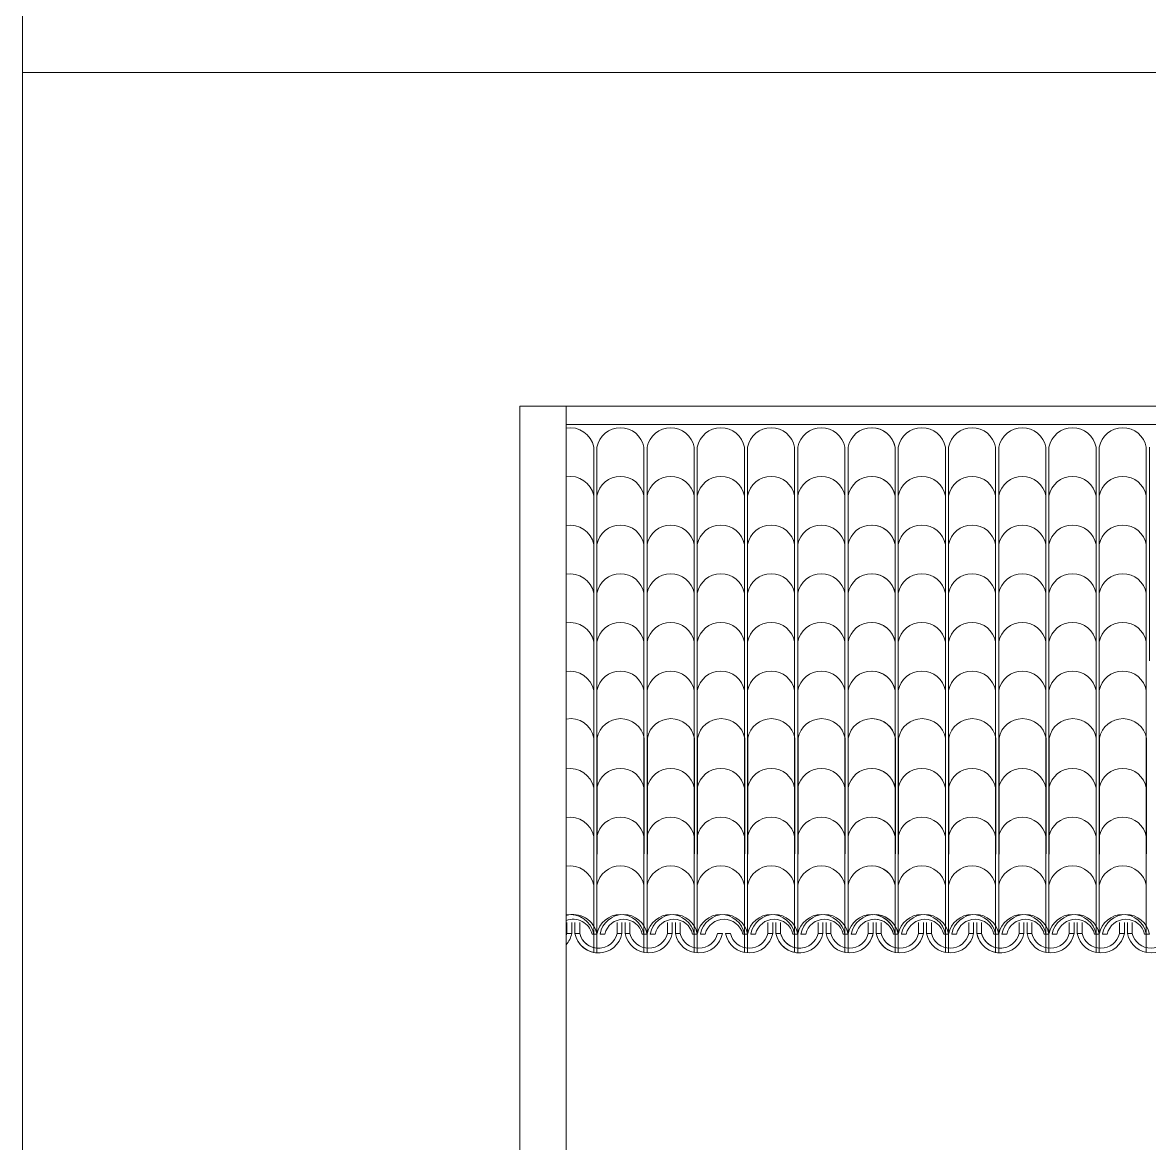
# Model space of a CAD drawing. Header units: millimetres. Extents: x 4595 to 4915, y 2085 to 2243.
# Drawn here: x 4652.585 to 4656.231, y 2155.557 to 2159.184 of the extents above; entities that cross this region are included whole.
import ezdxf

# ---------------------------------------------------------------- set-up
doc = ezdxf.new("R2010")
doc.units = ezdxf.units.MM
doc.header["$LTSCALE"] = 0.8
for name, color, linetype in [('COTAS', 7, 'Continuous'), ('PORTAS', 3, 'Continuous'), ('TEXTO0', 7, 'Continuous'), ('V5', 4, 'Continuous')]:
    doc.layers.add(name, color=color, linetype=linetype)

msp = doc.modelspace()

# ---------------------------------------------------------------- linework, layer by layer
at = {"color": 0, "lineweight": 13}
for p, q in [((4654.3463, 2156.237), (4654.3463, 2156.2721)), ((4654.3619, 2156.237), (4654.3619, 2156.2721)), ((4654.3721, 2156.237), (4654.3721, 2156.2721)), ((4654.3877, 2156.237), (4654.3877, 2156.2721)), ((4654.5089, 2156.237), (4654.5089, 2156.2721)), ((4654.5245, 2156.237), (4654.5245, 2156.2721)), ((4654.5346, 2156.237), (4654.5346, 2156.2721)), ((4654.5502, 2156.237), (4654.5502, 2156.2721)), ((4654.6715, 2156.237), (4654.6715, 2156.2721)), ((4654.6871, 2156.237), (4654.6871, 2156.2721)), ((4654.6972, 2156.237), (4654.6972, 2156.2721)), ((4654.7128, 2156.237), (4654.7128, 2156.2721)), ((4654.9966, 2156.237), (4654.9966, 2156.2721)), ((4655.0122, 2156.237), (4655.0122, 2156.2721)), ((4655.0224, 2156.237), (4655.0224, 2156.2721)), ((4655.0379, 2156.237), (4655.0379, 2156.2721)), ((4655.1592, 2156.237), (4655.1592, 2156.2721)), ((4655.1748, 2156.237), (4655.1748, 2156.2721)), ((4655.1849, 2156.237), (4655.1849, 2156.2721)), ((4655.2005, 2156.237), (4655.2005, 2156.2721)), ((4655.3217, 2156.237), (4655.3217, 2156.2721)), ((4655.3373, 2156.237), (4655.3373, 2156.2721)), ((4655.3373, 2156.237), (4655.3373, 2156.2721)), ((4655.3475, 2156.237), (4655.3475, 2156.2721)), ((4655.3475, 2156.237), (4655.3475, 2156.2721)), ((4655.3475, 2156.237), (4655.3475, 2156.2721)), ((4655.3631, 2156.237), (4655.3631, 2156.2721)), ((4655.3631, 2156.237), (4655.3631, 2156.2721)), ((4655.4843, 2156.237), (4655.4843, 2156.2721)), ((4655.4999, 2156.237), (4655.4999, 2156.2721)), ((4655.5101, 2156.237), (4655.5101, 2156.2721)), ((4655.5257, 2156.237), (4655.5257, 2156.2721)), ((4655.6469, 2156.237), (4655.6469, 2156.2721)), ((4655.6625, 2156.237), (4655.6625, 2156.2721)), ((4655.6726, 2156.237), (4655.6726, 2156.2721)), ((4655.6882, 2156.237), (4655.6882, 2156.2721)), ((4655.8095, 2156.237), (4655.8095, 2156.2721)), ((4655.825, 2156.237), (4655.825, 2156.2721)), ((4655.8352, 2156.237), (4655.8352, 2156.2721)), ((4655.8508, 2156.237), (4655.8508, 2156.2721)), ((4655.972, 2156.237), (4655.972, 2156.2721)), ((4655.9876, 2156.237), (4655.9876, 2156.2721)), ((4655.9978, 2156.237), (4655.9978, 2156.2721)), ((4656.0134, 2156.237), (4656.0134, 2156.2721)), ((4656.1346, 2156.237), (4656.1346, 2156.2721)), ((4656.1502, 2156.237), (4656.1502, 2156.2721)), ((4656.1603, 2156.237), (4656.1603, 2156.2721)), ((4656.1759, 2156.237), (4656.1759, 2156.2721))]:
    msp.add_line(p, q, dxfattribs=at)
at = {"color": 0, "lineweight": 13, "flags": 128}
for points in [[(4654.344, 2156.2783, -0.456258), (4654.4276, 2156.2349), (4654.4432, 2156.2349, 0.447294), (4654.344, 2156.2945, 0.447294)], [(4655.3339, 2156.2821, -0.385691), (4655.403, 2156.2349), (4655.4186, 2156.2349, 0.391396), (4655.3339, 2156.2975, 0.391396)], [(4654.344, 2156.2295, 0.031271), (4654.3463, 2156.237), (4654.3619, 2156.237, -0.133583), (4654.344, 2156.2004, -0.133583)], [(4654.4534, 2156.1741, -0.378735), (4654.3721, 2156.237), (4654.3877, 2156.237, 0.369975), (4654.4534, 2156.1894)], [(4655.1037, 2156.1741, -0.378735), (4655.0224, 2156.237), (4655.0379, 2156.237, 0.369975), (4655.1037, 2156.1894)], [(4655.3339, 2156.237), (4655.3373, 2156.237, -0.041548), (4655.3339, 2156.2246, -0.041548)], [(4655.4085, 2156.1755, -0.305037), (4655.3475, 2156.237), (4655.3631, 2156.237, 0.278942), (4655.4085, 2156.1911)], [(4655.754, 2156.1741, -0.378735), (4655.6726, 2156.237), (4655.6882, 2156.237, 0.369975), (4655.754, 2156.1894)]]:
    msp.add_lwpolyline(points, format="xyb", dxfattribs=at)
for points in [[(4654.4534, 2156.2349), (4654.4689, 2156.2349, -0.788263), (4654.5902, 2156.2349), (4654.6058, 2156.2349, 0.827036)], [(4654.6159, 2156.2349), (4654.6315, 2156.2349, -0.788263), (4654.7528, 2156.2349), (4654.7683, 2156.2349, 0.827036)], [(4654.7785, 2156.2349), (4654.7941, 2156.2349, -0.788263), (4654.9153, 2156.2349), (4654.9309, 2156.2349, 0.827036)], [(4654.9411, 2156.2349), (4654.9567, 2156.2349, -0.788263), (4655.0779, 2156.2349), (4655.0935, 2156.2349, 0.827036)], [(4655.1036, 2156.2349), (4655.1192, 2156.2349, -0.788263), (4655.2405, 2156.2349), (4655.256, 2156.2349, 0.827036)], [(4655.2662, 2156.2349), (4655.2818, 2156.2349, -0.788263), (4655.403, 2156.2349), (4655.4186, 2156.2349, 0.827036)], [(4655.4288, 2156.2349), (4655.4444, 2156.2349, -0.788263), (4655.5656, 2156.2349), (4655.5812, 2156.2349, 0.827036)], [(4655.5914, 2156.2349), (4655.6069, 2156.2349, -0.788263), (4655.7282, 2156.2349), (4655.7438, 2156.2349, 0.827036)], [(4655.7539, 2156.2349), (4655.7695, 2156.2349, -0.788263), (4655.8907, 2156.2349), (4655.9063, 2156.2349, 0.827036)], [(4655.9165, 2156.2349), (4655.9321, 2156.2349, -0.788263), (4656.0533, 2156.2349), (4656.0689, 2156.2349, 0.827036)], [(4656.0791, 2156.2349), (4656.0946, 2156.2349, -0.788263), (4656.2159, 2156.2349), (4656.2315, 2156.2349, 0.827036)], [(4654.3721, 2156.237), (4654.3877, 2156.237, 0.788263), (4654.5089, 2156.237), (4654.5245, 2156.237, -0.827036)], [(4654.5346, 2156.237), (4654.5502, 2156.237, 0.788263), (4654.6715, 2156.237), (4654.6871, 2156.237, -0.827036)], [(4654.6972, 2156.237), (4654.7128, 2156.237, 0.788263), (4654.834, 2156.237), (4654.8496, 2156.237, -0.827036)], [(4654.8598, 2156.237), (4654.8754, 2156.237, 0.788263), (4654.9966, 2156.237), (4655.0122, 2156.237, -0.827036)], [(4655.0224, 2156.237), (4655.0379, 2156.237, 0.788263), (4655.1592, 2156.237), (4655.1748, 2156.237, -0.827036)], [(4655.1849, 2156.237), (4655.2005, 2156.237, 0.788263), (4655.3217, 2156.237), (4655.3373, 2156.237, -0.827036)], [(4655.3475, 2156.237), (4655.3631, 2156.237, 0.788263), (4655.4843, 2156.237), (4655.4999, 2156.237, -0.827036)], [(4655.3475, 2156.237), (4655.3631, 2156.237, 0.788263), (4655.4843, 2156.237), (4655.4999, 2156.237, -0.827036)], [(4655.5101, 2156.237), (4655.5257, 2156.237, 0.788263), (4655.6469, 2156.237), (4655.6625, 2156.237, -0.827036)], [(4655.6726, 2156.237), (4655.6882, 2156.237, 0.788263), (4655.8095, 2156.237), (4655.825, 2156.237, -0.827036)], [(4655.8352, 2156.237), (4655.8508, 2156.237, 0.788263), (4655.972, 2156.237), (4655.9876, 2156.237, -0.827036)], [(4655.9978, 2156.237), (4656.0134, 2156.237, 0.788263), (4656.1346, 2156.237), (4656.1502, 2156.237, -0.827036)], [(4656.1603, 2156.237), (4656.1759, 2156.237, 0.788263), (4656.2972, 2156.237), (4656.3128, 2156.237, -0.827036)]]:
    msp.add_lwpolyline(points, format="xyb", close=True, dxfattribs=at)
at = {"layer": 'COTAS', "color": 0, "lineweight": 13}
msp.add_line((4654.194, 2157.943), (4662.194, 2157.943), dxfattribs=at)
at = {"layer": 'PORTAS', "color": 0, "lineweight": 13}
for p, q in [((4654.194, 2152.943), (4654.194, 2157.943)), ((4654.344, 2152.943), (4654.344, 2157.943))]:
    msp.add_line(p, q, dxfattribs=at)
at = {"layer": 'TEXTO0', "color": 0, "linetype": 'ByBlock', "lineweight": 13}
for p, q in [((4652.5846, 2145.1556), (4652.5846, 2178.9978)), ((4652.5846, 2150.4534), (4652.5846, 2159.0225)), ((4652.5846, 2159.0225), (4684.0784, 2159.0225))]:
    msp.add_line(p, q, dxfattribs=at)
at = {"layer": 'V5', "color": 0, "lineweight": 13}
for p, q in [((4662.044, 2157.883), (4654.344, 2157.883)), ((4654.433, 2157.4341), (4654.433, 2157.8099)), ((4654.4432, 2157.4341), (4654.4432, 2157.8099)), ((4654.5956, 2157.4355), (4654.5956, 2157.8099)), ((4654.6058, 2157.4341), (4654.6058, 2157.8099)), ((4654.7582, 2157.4355), (4654.7582, 2157.8099)), ((4654.7683, 2157.4341), (4654.7683, 2157.8099)), ((4654.9207, 2157.4355), (4654.9207, 2157.8099)), ((4654.9309, 2157.4341), (4654.9309, 2157.8099)), ((4655.0833, 2157.4355), (4655.0833, 2157.8099)), ((4655.0935, 2157.4341), (4655.0935, 2157.8099)), ((4655.2459, 2157.4355), (4655.2459, 2157.8099)), ((4655.256, 2157.4341), (4655.256, 2157.8099)), ((4655.4085, 2157.4355), (4655.4085, 2157.8099)), ((4655.4085, 2156.7074), (4655.4085, 2157.8099)), ((4655.4186, 2157.4341), (4655.4186, 2157.8099)), ((4655.571, 2157.4355), (4655.571, 2157.8099)), ((4655.5812, 2157.4341), (4655.5812, 2157.8099)), ((4655.7336, 2157.4341), (4655.7336, 2157.8099)), ((4655.7438, 2157.4341), (4655.7438, 2157.8099)), ((4655.8962, 2157.4355), (4655.8962, 2157.8099)), ((4655.9063, 2157.4341), (4655.9063, 2157.8099)), ((4656.0587, 2157.4355), (4656.0587, 2157.8099)), ((4656.0689, 2157.4341), (4656.0689, 2157.8099)), ((4656.2213, 2157.4355), (4656.2213, 2157.8099)), ((4656.2315, 2157.4341), (4656.2315, 2157.8099)), ((4654.433, 2157.2766), (4654.433, 2157.6524)), ((4654.4432, 2157.2766), (4654.4432, 2157.6524)), ((4654.5956, 2157.278), (4654.5956, 2157.6524)), ((4654.6058, 2157.2766), (4654.6058, 2157.6524)), ((4654.7582, 2157.278), (4654.7582, 2157.6524)), ((4654.7683, 2157.2766), (4654.7683, 2157.6524)), ((4654.9207, 2157.278), (4654.9207, 2157.6524)), ((4654.9309, 2157.2766), (4654.9309, 2157.6524)), ((4655.0833, 2157.278), (4655.0833, 2157.6524)), ((4655.0935, 2157.2766), (4655.0935, 2157.6524)), ((4655.2459, 2157.278), (4655.2459, 2157.6524)), ((4655.256, 2157.2766), (4655.256, 2157.6524)), ((4655.4085, 2157.278), (4655.4085, 2157.6524)), ((4655.4186, 2157.2766), (4655.4186, 2157.6524)), ((4655.571, 2157.278), (4655.571, 2157.6524)), ((4655.5812, 2157.2766), (4655.5812, 2157.6524)), ((4655.7336, 2157.2766), (4655.7336, 2157.6524)), ((4655.7438, 2157.2766), (4655.7438, 2157.6524)), ((4655.8962, 2157.278), (4655.8962, 2157.6524)), ((4655.9063, 2157.2766), (4655.9063, 2157.6524)), ((4656.0587, 2157.278), (4656.0587, 2157.6524)), ((4656.0689, 2157.2766), (4656.0689, 2157.6524)), ((4656.2213, 2157.278), (4656.2213, 2157.6524)), ((4656.2315, 2157.2766), (4656.2315, 2157.6524)), ((4654.433, 2157.1191), (4654.433, 2157.4949)), ((4654.4432, 2157.1191), (4654.4432, 2157.4949)), ((4654.5956, 2157.1205), (4654.5956, 2157.4949)), ((4654.6058, 2157.1191), (4654.6058, 2157.4949)), ((4654.7582, 2157.1205), (4654.7582, 2157.4949)), ((4654.7683, 2157.1191), (4654.7683, 2157.4949)), ((4654.9207, 2157.1205), (4654.9207, 2157.4949)), ((4654.9309, 2157.1191), (4654.9309, 2157.4949)), ((4655.0833, 2157.1205), (4655.0833, 2157.4949)), ((4655.0935, 2157.1191), (4655.0935, 2157.4949)), ((4655.2459, 2157.1205), (4655.2459, 2157.4949)), ((4655.256, 2157.1191), (4655.256, 2157.4949)), ((4655.4085, 2157.1205), (4655.4085, 2157.4949)), ((4655.4186, 2157.1191), (4655.4186, 2157.4949)), ((4655.571, 2157.1205), (4655.571, 2157.4949)), ((4655.5812, 2157.1191), (4655.5812, 2157.4949)), ((4655.7336, 2157.1191), (4655.7336, 2157.4949)), ((4655.7438, 2157.1191), (4655.7438, 2157.4949)), ((4655.8962, 2157.1205), (4655.8962, 2157.4949)), ((4655.9063, 2157.1191), (4655.9063, 2157.4949)), ((4656.0587, 2157.1205), (4656.0587, 2157.4949)), ((4656.0689, 2157.1191), (4656.0689, 2157.4949)), ((4656.2213, 2157.1205), (4656.2213, 2157.4949)), ((4656.2315, 2157.1191), (4656.2315, 2157.4949)), ((4654.433, 2156.9616), (4654.433, 2157.3374)), ((4654.4432, 2156.9616), (4654.4432, 2157.3374)), ((4654.5956, 2156.963), (4654.5956, 2157.3374)), ((4654.6058, 2156.9616), (4654.6058, 2157.3374)), ((4654.7582, 2156.963), (4654.7582, 2157.3374)), ((4654.7683, 2156.9616), (4654.7683, 2157.3374)), ((4654.9207, 2156.963), (4654.9207, 2157.3374)), ((4654.9309, 2156.9616), (4654.9309, 2157.3374)), ((4655.0833, 2156.963), (4655.0833, 2157.3374)), ((4655.0935, 2156.9616), (4655.0935, 2157.3374)), ((4655.2459, 2156.963), (4655.2459, 2157.3374)), ((4655.256, 2156.9616), (4655.256, 2157.3374)), ((4655.4085, 2156.963), (4655.4085, 2157.3374)), ((4655.4085, 2156.1755), (4655.4085, 2157.3374)), ((4655.4186, 2156.9616), (4655.4186, 2157.3374)), ((4655.571, 2156.963), (4655.571, 2157.3374)), ((4655.5812, 2156.9616), (4655.5812, 2157.3374)), ((4655.7336, 2156.9616), (4655.7336, 2157.3374)), ((4655.7438, 2156.9616), (4655.7438, 2157.3374)), ((4655.8962, 2156.963), (4655.8962, 2157.3374)), ((4655.9063, 2156.9616), (4655.9063, 2157.3374)), ((4656.0587, 2156.963), (4656.0587, 2157.3374)), ((4656.0689, 2156.9616), (4656.0689, 2157.3374)), ((4656.2213, 2156.963), (4656.2213, 2157.3374)), ((4654.433, 2156.8041), (4654.433, 2157.1799)), ((4654.4432, 2156.8041), (4654.4432, 2157.1799)), ((4654.5956, 2156.8055), (4654.5956, 2157.1799)), ((4654.6058, 2156.8041), (4654.6058, 2157.1799)), ((4654.7582, 2156.8055), (4654.7582, 2157.1799)), ((4654.7683, 2156.8041), (4654.7683, 2157.1799)), ((4654.9207, 2156.8055), (4654.9207, 2157.1799)), ((4654.9309, 2156.8041), (4654.9309, 2157.1799)), ((4655.0833, 2156.8055), (4655.0833, 2157.1799)), ((4655.0935, 2156.8041), (4655.0935, 2157.1799)), ((4655.2459, 2156.8055), (4655.2459, 2157.1799)), ((4655.256, 2156.8041), (4655.256, 2157.1799)), ((4655.4085, 2156.8055), (4655.4085, 2157.1799)), ((4655.4186, 2156.8041), (4655.4186, 2157.1799)), ((4655.571, 2156.8055), (4655.571, 2157.1799)), ((4655.5812, 2156.8041), (4655.5812, 2157.1799)), ((4655.7336, 2156.8041), (4655.7336, 2157.1799)), ((4655.7438, 2156.8041), (4655.7438, 2157.1799)), ((4655.8962, 2156.8055), (4655.8962, 2157.1799)), ((4655.9063, 2156.8041), (4655.9063, 2157.1799)), ((4656.0587, 2156.8055), (4656.0587, 2157.1799)), ((4656.0689, 2156.8041), (4656.0689, 2157.1799)), ((4656.2213, 2156.8055), (4656.2213, 2157.1799)), ((4654.433, 2156.6466), (4654.433, 2157.0224)), ((4654.4432, 2156.6466), (4654.4432, 2157.0224)), ((4654.5956, 2156.648), (4654.5956, 2157.0224)), ((4654.6058, 2156.6466), (4654.6058, 2157.0224)), ((4654.7582, 2156.648), (4654.7582, 2157.0224)), ((4654.7683, 2156.6466), (4654.7683, 2157.0224)), ((4654.9207, 2156.648), (4654.9207, 2157.0224)), ((4654.9309, 2156.6466), (4654.9309, 2157.0224)), ((4655.0833, 2156.648), (4655.0833, 2157.0224)), ((4655.0935, 2156.6466), (4655.0935, 2157.0224)), ((4655.2459, 2156.648), (4655.2459, 2157.0224)), ((4655.256, 2156.6466), (4655.256, 2157.0224)), ((4655.4085, 2156.648), (4655.4085, 2157.0224)), ((4655.4186, 2156.6466), (4655.4186, 2157.0224)), ((4655.571, 2156.648), (4655.571, 2157.0224)), ((4655.5812, 2156.6466), (4655.5812, 2157.0224)), ((4655.7336, 2156.6466), (4655.7336, 2157.0224)), ((4655.7438, 2156.6466), (4655.7438, 2157.0224)), ((4655.8962, 2156.648), (4655.8962, 2157.0224)), ((4655.9063, 2156.6466), (4655.9063, 2157.0224)), ((4656.0587, 2156.648), (4656.0587, 2157.0224)), ((4656.0689, 2156.6466), (4656.0689, 2157.0224)), ((4656.2213, 2156.648), (4656.2213, 2157.0224)), ((4654.4338, 2156.4929), (4654.4338, 2156.8687)), ((4654.444, 2156.4929), (4654.444, 2156.8687)), ((4654.5964, 2156.4942), (4654.5964, 2156.8687)), ((4654.6066, 2156.4929), (4654.6066, 2156.8687)), ((4654.759, 2156.4942), (4654.759, 2156.8687)), ((4654.7691, 2156.4929), (4654.7691, 2156.8687)), ((4654.9216, 2156.4942), (4654.9216, 2156.8687)), ((4654.9317, 2156.4929), (4654.9317, 2156.8687)), ((4655.0841, 2156.4942), (4655.0841, 2156.8687)), ((4655.0943, 2156.4929), (4655.0943, 2156.8687)), ((4655.2467, 2156.4942), (4655.2467, 2156.8687)), ((4655.2569, 2156.4929), (4655.2569, 2156.8687)), ((4655.4093, 2156.4942), (4655.4093, 2156.8687)), ((4655.4194, 2156.4929), (4655.4194, 2156.8687)), ((4655.5718, 2156.4942), (4655.5718, 2156.8687)), ((4655.582, 2156.4929), (4655.582, 2156.8687)), ((4655.7344, 2156.4929), (4655.7344, 2156.8687)), ((4655.7446, 2156.4929), (4655.7446, 2156.8687)), ((4655.897, 2156.4942), (4655.897, 2156.8687)), ((4655.9071, 2156.4929), (4655.9071, 2156.8687)), ((4656.0595, 2156.4942), (4656.0595, 2156.8687)), ((4656.0697, 2156.4929), (4656.0697, 2156.8687)), ((4656.2221, 2156.4942), (4656.2221, 2156.8687)), ((4654.433, 2156.3316), (4654.433, 2156.7074)), ((4654.4432, 2156.3316), (4654.4432, 2156.7074)), ((4654.5956, 2156.333), (4654.5956, 2156.7074)), ((4654.6058, 2156.3316), (4654.6058, 2156.7074)), ((4654.7582, 2156.333), (4654.7582, 2156.7074)), ((4654.7683, 2156.3316), (4654.7683, 2156.7074)), ((4654.9207, 2156.333), (4654.9207, 2156.7074)), ((4654.9309, 2156.3316), (4654.9309, 2156.7074)), ((4655.0833, 2156.333), (4655.0833, 2156.7074)), ((4655.0935, 2156.3316), (4655.0935, 2156.7074)), ((4655.2459, 2156.333), (4655.2459, 2156.7074)), ((4655.256, 2156.3316), (4655.256, 2156.7074)), ((4655.4085, 2156.333), (4655.4085, 2156.7074)), ((4655.4186, 2156.3316), (4655.4186, 2156.7074)), ((4655.571, 2156.333), (4655.571, 2156.7074)), ((4655.5812, 2156.3316), (4655.5812, 2156.7074)), ((4655.7336, 2156.3316), (4655.7336, 2156.7074)), ((4655.7438, 2156.3316), (4655.7438, 2156.7074)), ((4655.8962, 2156.333), (4655.8962, 2156.7074)), ((4655.9063, 2156.3316), (4655.9063, 2156.7074)), ((4656.0587, 2156.333), (4656.0587, 2156.7074)), ((4656.0689, 2156.3316), (4656.0689, 2156.7074)), ((4656.2213, 2156.333), (4656.2213, 2156.7074)), ((4654.433, 2156.1741), (4654.433, 2156.5499)), ((4654.4432, 2156.1741), (4654.4432, 2156.5499)), ((4654.5956, 2156.1755), (4654.5956, 2156.5499)), ((4654.6058, 2156.1741), (4654.6058, 2156.5499)), ((4654.7582, 2156.1755), (4654.7582, 2156.5499)), ((4654.7683, 2156.1741), (4654.7683, 2156.5499)), ((4654.9207, 2156.1755), (4654.9207, 2156.5499)), ((4654.9309, 2156.1741), (4654.9309, 2156.5499)), ((4655.0833, 2156.1755), (4655.0833, 2156.5499)), ((4655.0935, 2156.1741), (4655.0935, 2156.5499)), ((4655.2459, 2156.1755), (4655.2459, 2156.5499)), ((4655.256, 2156.1741), (4655.256, 2156.5499)), ((4655.4085, 2156.1755), (4655.4085, 2156.5499)), ((4655.4186, 2156.1741), (4655.4186, 2156.5499)), ((4655.571, 2156.1755), (4655.571, 2156.5499)), ((4655.5812, 2156.1741), (4655.5812, 2156.5499)), ((4655.7336, 2156.1741), (4655.7336, 2156.5499)), ((4655.7438, 2156.1741), (4655.7438, 2156.5499)), ((4655.8962, 2156.1755), (4655.8962, 2156.5499)), ((4655.9063, 2156.1741), (4655.9063, 2156.5499)), ((4656.0587, 2156.1755), (4656.0587, 2156.5499)), ((4656.0689, 2156.1741), (4656.0689, 2156.5499)), ((4656.2213, 2156.1755), (4656.2213, 2156.5499))]:
    msp.add_line(p, q, dxfattribs=at)
for centre, end in [((4654.3568, 2157.7954), 99.4927), ((4654.5194, 2157.7954), 169.1839), ((4654.682, 2157.7954), 169.1839), ((4654.8445, 2157.7954), 169.1839), ((4655.0071, 2157.7954), 169.1839), ((4655.1697, 2157.7954), 169.1839), ((4655.3323, 2157.7954), 169.1839), ((4655.3323, 2157.7954), 88.8003), ((4655.4948, 2157.7954), 169.1839), ((4655.6574, 2157.7954), 169.1839), ((4655.82, 2157.7954), 169.1839), ((4655.9825, 2157.7954), 169.1839), ((4656.1451, 2157.7954), 169.1839), ((4654.3568, 2157.6379), 99.4927), ((4654.5194, 2157.6379), 169.1839), ((4654.682, 2157.6379), 169.1839), ((4654.8445, 2157.6379), 169.1839), ((4655.0071, 2157.6379), 169.1839), ((4655.1697, 2157.6379), 169.1839), ((4655.3323, 2157.6379), 169.1839), ((4655.3323, 2157.6379), 88.8003), ((4655.4948, 2157.6379), 169.1839), ((4655.6574, 2157.6379), 169.1839), ((4655.82, 2157.6379), 169.1839), ((4655.9825, 2157.6379), 169.1839), ((4656.1451, 2157.6379), 169.1839), ((4654.3568, 2157.4804), 99.4927), ((4654.5194, 2157.4804), 169.1839), ((4654.682, 2157.4804), 169.1839), ((4654.8445, 2157.4804), 169.1839), ((4655.0071, 2157.4804), 169.1839), ((4655.1697, 2157.4804), 169.1839), ((4655.3323, 2157.4804), 169.1839), ((4655.3323, 2157.4804), 88.8003), ((4655.4948, 2157.4804), 169.1839), ((4655.6574, 2157.4804), 169.1839), ((4655.82, 2157.4804), 169.1839), ((4655.9825, 2157.4804), 169.1839), ((4656.1451, 2157.4804), 169.1839), ((4654.3568, 2157.3229), 99.4927), ((4654.5194, 2157.3229), 169.1839), ((4654.682, 2157.3229), 169.1839), ((4654.8445, 2157.3229), 169.1839), ((4655.0071, 2157.3229), 169.1839), ((4655.1697, 2157.3229), 169.1839), ((4655.3323, 2157.3229), 169.1839), ((4655.3323, 2157.3229), 88.8003), ((4655.4948, 2157.3229), 169.1839), ((4655.6574, 2157.3229), 169.1839), ((4655.82, 2157.3229), 169.1839), ((4655.9825, 2157.3229), 169.1839), ((4656.1451, 2157.3229), 169.1839), ((4654.3568, 2157.1654), 99.4927), ((4654.5194, 2157.1654), 169.1839), ((4654.682, 2157.1654), 169.1839), ((4654.8445, 2157.1654), 169.1839), ((4655.0071, 2157.1654), 169.1839), ((4655.1697, 2157.1654), 169.1839), ((4655.3323, 2157.1654), 169.1839), ((4655.3323, 2157.1654), 88.8003), ((4655.4948, 2157.1654), 169.1839), ((4655.6574, 2157.1654), 169.1839), ((4655.82, 2157.1654), 169.1839), ((4655.9825, 2157.1654), 169.1839), ((4656.1451, 2157.1654), 169.1839), ((4654.3568, 2157.0079), 99.4927), ((4654.5194, 2157.0079), 169.1839), ((4654.682, 2157.0079), 169.1839), ((4654.8445, 2157.0079), 169.1839), ((4655.0071, 2157.0079), 169.1839), ((4655.1697, 2157.0079), 169.1839), ((4655.3323, 2157.0079), 169.1839), ((4655.3323, 2157.0079), 88.8003), ((4655.4948, 2157.0079), 169.1839), ((4655.6574, 2157.0079), 169.1839), ((4655.82, 2157.0079), 169.1839), ((4655.9825, 2157.0079), 169.1839), ((4656.1451, 2157.0079), 169.1839), ((4654.3576, 2156.8541), 100.0965), ((4654.5202, 2156.8541), 169.1839), ((4654.6828, 2156.8541), 169.1839), ((4654.8454, 2156.8541), 169.1839), ((4655.0079, 2156.8541), 169.1839), ((4655.1705, 2156.8541), 169.1839), ((4655.3331, 2156.8541), 169.1839), ((4655.3331, 2156.8541), 88.8003), ((4655.4956, 2156.8541), 169.1839), ((4655.6582, 2156.8541), 169.1839), ((4655.8208, 2156.8541), 169.1839), ((4655.9833, 2156.8541), 169.1839), ((4656.1459, 2156.8541), 169.1839), ((4654.3568, 2156.6929), 99.4927), ((4654.5194, 2156.6929), 169.1839), ((4654.682, 2156.6929), 169.1839), ((4654.8445, 2156.6929), 169.1839), ((4655.0071, 2156.6929), 169.1839), ((4655.1697, 2156.6929), 169.1839), ((4655.3323, 2156.6929), 169.1839), ((4655.3323, 2156.6929), 88.8003), ((4655.4948, 2156.6929), 169.1839), ((4655.6574, 2156.6929), 169.1839), ((4655.82, 2156.6929), 169.1839), ((4655.9825, 2156.6929), 169.1839), ((4656.1451, 2156.6929), 169.1839), ((4654.3568, 2156.5354), 99.4927), ((4654.5194, 2156.5354), 169.1839), ((4654.682, 2156.5354), 169.1839), ((4654.8445, 2156.5354), 169.1839), ((4655.0071, 2156.5354), 169.1839), ((4655.1697, 2156.5354), 169.1839), ((4655.3323, 2156.5354), 169.1839), ((4655.3323, 2156.5354), 88.8003), ((4655.4948, 2156.5354), 169.1839), ((4655.6574, 2156.5354), 169.1839), ((4655.82, 2156.5354), 169.1839), ((4655.9825, 2156.5354), 169.1839), ((4656.1451, 2156.5354), 169.1839), ((4654.3568, 2156.3779), 99.4927), ((4654.5194, 2156.3779), 169.1839), ((4654.682, 2156.3779), 169.1839), ((4654.8445, 2156.3779), 169.1839), ((4655.0071, 2156.3779), 169.1839), ((4655.1697, 2156.3779), 169.1839), ((4655.3323, 2156.3779), 169.1839), ((4655.3323, 2156.3779), 88.8003), ((4655.4948, 2156.3779), 169.1839), ((4655.6574, 2156.3779), 169.1839), ((4655.82, 2156.3779), 169.1839), ((4655.9825, 2156.3779), 169.1839), ((4656.1451, 2156.3779), 169.1839), ((4654.3568, 2156.2204), 99.4927), ((4654.5194, 2156.2204), 169.1839), ((4654.682, 2156.2204), 169.1839), ((4654.8445, 2156.2204), 169.1839), ((4655.0071, 2156.2204), 169.1839), ((4655.1697, 2156.2204), 169.1839), ((4655.3323, 2156.2204), 169.1839), ((4655.3323, 2156.2204), 88.8003), ((4655.4948, 2156.2204), 169.1839), ((4655.6574, 2156.2204), 169.1839), ((4655.82, 2156.2204), 169.1839), ((4655.9825, 2156.2204), 169.1839), ((4656.1451, 2156.2204), 169.1839)]:
    msp.add_arc(centre, 0.0776, 10.8161, end, dxfattribs=at)

doc.saveas('drawing.dxf')
